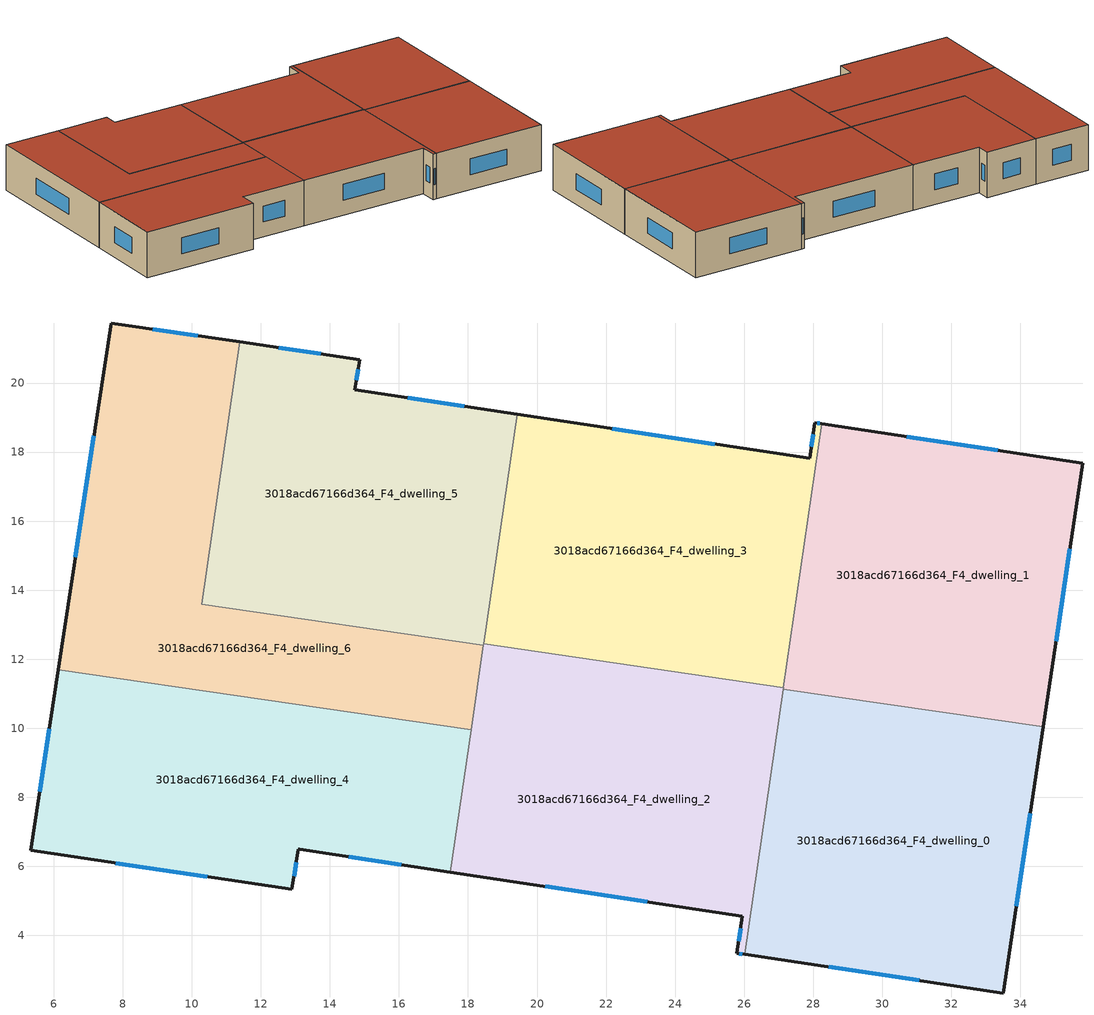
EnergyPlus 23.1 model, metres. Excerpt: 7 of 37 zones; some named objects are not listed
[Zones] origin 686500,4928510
3018acd67166d364_F4_dwelling_0
 floor to 3018acd67166d364_F3_dwelling_0 (EU_floor_Construction): 34.66,10.04 33.5,2.33 26.02,3.45 27.14,11.14 z12
 wall outside (EU_wall_Construction): 26.02,3.45 33.5,2.33 34.66,10.04 z12:15
 wall to 3018acd67166d364_F4_dwelling_1 (EU_wall_Construction): 34.66,10.04 27.14,11.14 z12:15
 wall to 3018acd67166d364_F4_dwelling_2 (EU_wall_Construction): 27.14,11.14 26.02,3.45 z12:15
 window (EU_Window_Construction): 33.88,4.84 34.28,7.53 / 28.45,3.08 31.07,2.69 z12.98:14.02
 roof outside (EU_roof_Construction): 33.5,2.33 34.66,10.04 27.14,11.14 26.02,3.45 z15
3018acd67166d364_F4_dwelling_1
 floor to 3018acd67166d364_F3_dwelling_1 (EU_floor_Construction): 35.81,17.68 34.66,10.04 27.14,11.14 28.26,18.82 z12
 wall outside (EU_wall_Construction): 34.66,10.04 35.81,17.68 28.26,18.82 z12:15
 wall to 3018acd67166d364_F4_dwelling_3 (EU_wall_Construction): 28.26,18.82 27.14,11.18 z12:15
 wall to 3018acd67166d364_F4_dwelling_2 (EU_wall_Construction): 27.14,11.18 27.14,11.14 z12:15
 window (EU_Window_Construction): 35.04,12.52 35.44,15.2 / 33.35,18.05 30.71,18.45 z12.98:14.02
 roof outside (EU_roof_Construction): 34.66,10.04 35.81,17.68 28.26,18.82 27.14,11.14 z15
3018acd67166d364_F4_dwelling_2
 floor to 3018acd67166d364_F3_dwelling_2 (EU_floor_Construction): 27.14,11.18 26.02,3.45 25.79,3.48 25.95,4.56 17.49,5.83 18.45,12.44 z12
 wall outside (EU_wall_Construction): 17.49,5.83 25.95,4.56 25.79,3.48 26.02,3.45 z12:15
 wall to 3018acd67166d364_F4_dwelling_3 (EU_wall_Construction): 27.14,11.18 18.45,12.44 z12:15
 wall to 3018acd67166d364_F4_dwelling_4 (EU_wall_Construction): 18.09,9.95 17.49,5.83 z12:15
 wall to 3018acd67166d364_F4_dwelling_6 (EU_wall_Construction): 18.45,12.4 18.09,9.95 z12:15
 wall to 3018acd67166d364_F4_dwelling_5 (EU_wall_Construction): 18.45,12.44 18.45,12.4 z12:15
 window (EU_Window_Construction): 25.86,3.47 25.94,3.46 / 25.9,4.21 25.84,3.83 / 20.24,5.42 23.2,4.97 z12.98:14.02
 roof outside (EU_roof_Construction): 26.02,3.45 27.14,11.18 18.45,12.44 17.49,5.83 25.95,4.56 25.79,3.48 z15
3018acd67166d364_F4_dwelling_3
 floor to 3018acd67166d364_F3_dwelling_3 (EU_floor_Construction): 28.26,18.82 27.14,11.18 18.45,12.44 19.42,19.09 27.9,17.82 28.05,18.85 z12
 wall outside (EU_wall_Construction): 28.26,18.82 28.05,18.85 27.9,17.82 19.42,19.09 z12:15
 wall to 3018acd67166d364_F4_dwelling_5 (EU_wall_Construction): 19.42,19.09 18.45,12.44 z12:15
 window (EU_Window_Construction): 28,18.52 27.95,18.15 / 28.19,18.83 28.12,18.84 / 25.14,18.23 22.18,18.68 z12.98:14.02
 roof outside (EU_roof_Construction): 27.14,11.18 28.26,18.82 28.05,18.85 27.9,17.82 19.42,19.09 18.45,12.44 z15
3018acd67166d364_F4_dwelling_4
 floor to 3018acd67166d364_F3_dwelling_4 (EU_floor_Construction): 18.09,9.95 17.49,5.83 13.13,6.49 13.08,6.5 12.9,5.33 5.33,6.46 6.13,11.69 z12
 wall outside (EU_wall_Construction): 6.13,11.69 5.33,6.46 12.9,5.33 13.08,6.5 13.13,6.49 17.49,5.83 z12:15
 wall to 3018acd67166d364_F4_dwelling_6 (EU_wall_Construction): 18.09,9.95 6.13,11.69 z12:15
 window (EU_Window_Construction): 12.96,5.71 13.02,6.12 / 7.79,6.09 10.44,5.7 / 5.87,9.99 5.59,8.16 / 14.55,6.28 16.07,6.05 z12.98:14.02
 roof outside (EU_roof_Construction): 17.49,5.83 18.09,9.95 6.13,11.69 5.33,6.46 12.9,5.33 13.08,6.5 13.13,6.49 z15
3018acd67166d364_F4_dwelling_5
 floor to 3018acd67166d364_F3_dwelling_5 (EU_floor_Construction): 19.42,19.09 18.45,12.4 10.28,13.59 11.39,21.19 14.86,20.68 14.72,19.8 z12
 wall outside (EU_wall_Construction): 19.42,19.09 14.72,19.8 14.86,20.68 11.39,21.19 z12:15
 wall to 3018acd67166d364_F4_dwelling_6 (EU_wall_Construction): 11.39,21.19 10.28,13.59 18.45,12.4 z12:15
 window (EU_Window_Construction): 14.77,20.09 14.82,20.39 / 17.89,19.32 16.25,19.57 / 13.73,20.85 12.52,21.02 z12.98:14.02
 roof outside (EU_roof_Construction): 18.45,12.4 19.42,19.09 14.72,19.8 14.86,20.68 11.39,21.19 10.28,13.59 z15
3018acd67166d364_F4_dwelling_6
 floor to 3018acd67166d364_F3_dwelling_6 (EU_floor_Construction): 11.39,21.19 10.28,13.59 18.45,12.4 18.09,9.95 6.13,11.69 7.66,21.74 z12
 wall outside (EU_wall_Construction): 11.39,21.19 7.66,21.74 6.13,11.69 z12:15
 window (EU_Window_Construction): 7.16,18.47 6.63,14.96 / 10.18,21.37 8.87,21.56 z12.98:14.02
 roof outside (EU_roof_Construction): 18.09,9.95 18.45,12.4 10.28,13.59 11.39,21.19 7.66,21.74 6.13,11.69 z15
[Building]
EU S2 Campaign: North Axis=0; Terrain=City; Solar Distribution=FullExterior
[Site:Location]
Bologna: Latitude=44.5; Longitude=11.25; Time Zone=1; Elevation=37
[SizingPeriod:WeatherFileDays]
AnnualSizingPeriod: Begin Month=1; Begin Day of Month=1; End Month=12; End Day of Month=31; Day of Week for Start Day=Monday; Use Weather File Daylight Saving Period=No; Use Weather File Rain and Snow Indicators=No
[MATERIAL]
EU_InternalMass_Material: Roughness=MediumRough; Thickness=0.1; Conductivity=1; Density=1800; Specific Heat=900; Thermal Absorptance=0.9; Solar Absorptance=0.7; Visible Absorptance=0.7
[MATERIAL:NOMASS] Roughness=MediumRough; Thermal Absorptance=0.9; Solar Absorptance=0.7; Visible Absorptance=0.7
Name | Thermal Resistance
EU_wall_NoMass | 0.905828
EU_roof_NoMass | 0.37593
EU_floor_NoMass | 0.67114
[WINDOWMATERIAL:SIMPLEGLAZINGSYSTEM]
EU_Window_SimpleGlazing: UFactor=4.52486; Solar Heat Gain Coefficient=0.85; Visible Transmittance=0.85
[CONSTRUCTION]
EU_wall_Construction: EU_wall_NoMass
EU_roof_Construction: EU_roof_NoMass
EU_floor_Construction: EU_floor_NoMass
EU_Window_Construction: EU_Window_SimpleGlazing
EU_InternalMass_Construction: EU_InternalMass_Material
[ZONE] Type=1; Multiplier=1; Ceiling Height=autocalculate; Floor Area=autocalculate; Part of Total Floor Area=Yes
Name | Volume
3018acd67166d364_F4_dwelling_0 | 177.176
3018acd67166d364_F4_dwelling_1; 3018acd67166d364_F4_dwelling_3 | 177.167
3018acd67166d364_F4_dwelling_2 | 177.175
3018acd67166d364_F4_dwelling_4 | 177.174
3018acd67166d364_F4_dwelling_5 | 177.171
3018acd67166d364_F4_dwelling_6 | 177.169
[INTERNALMASS] Construction=EU_InternalMass_Construction
Name | Zone or ZoneList | Surface Area
3018acd67166d364_F4_dwelling_0_EU_InternalMass | 3018acd67166d364_F4_dwelling_0 | 59.058
3018acd67166d364_F4_dwelling_1_EU_InternalMass | 3018acd67166d364_F4_dwelling_1 | 59.0584
3018acd67166d364_F4_dwelling_2_EU_InternalMass | 3018acd67166d364_F4_dwelling_2 | 59.0597
3018acd67166d364_F4_dwelling_3_EU_InternalMass | 3018acd67166d364_F4_dwelling_3 | 59.0551
3018acd67166d364_F4_dwelling_4_EU_InternalMass | 3018acd67166d364_F4_dwelling_4 | 59.0593
3018acd67166d364_F4_dwelling_5_EU_InternalMass | 3018acd67166d364_F4_dwelling_5 | 59.0581
3018acd67166d364_F4_dwelling_6_EU_InternalMass | 3018acd67166d364_F4_dwelling_6 | 59.0561
[OTHEREQUIPMENT] Fuel Type=Electricity; Design Level Calculation Method=Watts/Area; Power per Zone Floor Area=1; Fraction Latent=0; Fraction Radiant=0; Fraction Lost=0; Carbon Dioxide Generation Rate=0; EndUse Subcategory=EU_Step8_InternalGains
Name | Zone or ZoneList or Space or SpaceList | Schedule
EU_Step8_InternalGain_3018acd67166d364_F4_dwelling_0_f000 | 3018acd67166d364_F4_dwelling_0 | EU_Step8_GainSchedule_3018acd67166d364_F4_dwelling_0_f000
EU_Step8_InternalGain_3018acd67166d364_F4_dwelling_1_f000 | 3018acd67166d364_F4_dwelling_1 | EU_Step8_GainSchedule_3018acd67166d364_F4_dwelling_1_f000
EU_Step8_InternalGain_3018acd67166d364_F4_dwelling_2_f000 | 3018acd67166d364_F4_dwelling_2 | EU_Step8_GainSchedule_3018acd67166d364_F4_dwelling_2_f000
EU_Step8_InternalGain_3018acd67166d364_F4_dwelling_3_f000 | 3018acd67166d364_F4_dwelling_3 | EU_Step8_GainSchedule_3018acd67166d364_F4_dwelling_3_f000
EU_Step8_InternalGain_3018acd67166d364_F4_dwelling_4_f000 | 3018acd67166d364_F4_dwelling_4 | EU_Step8_GainSchedule_3018acd67166d364_F4_dwelling_4_f000
EU_Step8_InternalGain_3018acd67166d364_F4_dwelling_5_f000 | 3018acd67166d364_F4_dwelling_5 | EU_Step8_GainSchedule_3018acd67166d364_F4_dwelling_5_f000
EU_Step8_InternalGain_3018acd67166d364_F4_dwelling_6_f000 | 3018acd67166d364_F4_dwelling_6 | EU_Step8_GainSchedule_3018acd67166d364_F4_dwelling_6_f000
[ZONEVENTILATION:DESIGNFLOWRATE] Schedule=EU_AlwaysOn; Design Flow Rate Calculation Method=AirChanges/Hour; Air Changes per Hour=0.73129; Ventilation Type=Natural; Fan Pressure Rise=0; Fan Total Efficiency=1; Constant Term Coefficient=1; Temperature Term Coefficient=0; Velocity Term Coefficient=0; Velocity Squared Term Coefficient=0; Minimum Indoor Temperature=-100; Maximum Indoor Temperature=100; Delta Temperature=-100; Minimum Outdoor Temperature=-100; Maximum Outdoor Temperature=100; Maximum Wind Speed=40
Name | Zone or ZoneList or Space or SpaceList
EU_ConstantAir_3018acd67166d364_F4_dwelling_0 | 3018acd67166d364_F4_dwelling_0
EU_ConstantAir_3018acd67166d364_F4_dwelling_1 | 3018acd67166d364_F4_dwelling_1
EU_ConstantAir_3018acd67166d364_F4_dwelling_2 | 3018acd67166d364_F4_dwelling_2
EU_ConstantAir_3018acd67166d364_F4_dwelling_3 | 3018acd67166d364_F4_dwelling_3
EU_ConstantAir_3018acd67166d364_F4_dwelling_4 | 3018acd67166d364_F4_dwelling_4
EU_ConstantAir_3018acd67166d364_F4_dwelling_5 | 3018acd67166d364_F4_dwelling_5
EU_ConstantAir_3018acd67166d364_F4_dwelling_6 | 3018acd67166d364_F4_dwelling_6
[HVACTEMPLATE:ZONE:IDEALLOADSAIRSYSTEM] System Availability Schedule=EU_AlwaysOn; Maximum Heating Supply Air Temperature=50; Minimum Cooling Supply Air Temperature=13; Maximum Heating Supply Air Humidity Ratio=0.0156; Minimum Cooling Supply Air Humidity Ratio=0.0077; Heating Limit=NoLimit; Cooling Limit=NoLimit; Heating Availability Schedule=EU_AlwaysOn; Cooling Availability Schedule=EU_CoolingOff; Dehumidification Control Type=ConstantSensibleHeatRatio; Cooling Sensible Heat Ratio=0.7; Dehumidification Setpoint=60; Humidification Control Type=None; Humidification Setpoint=30; Outdoor Air Method=None; Outdoor Air Flow Rate per Person=0.00944; Outdoor Air Flow Rate per Zone Floor Area=0; Outdoor Air Flow Rate per Zone=0; Demand Controlled Ventilation Type=None; Outdoor Air Economizer Type=NoEconomizer; Heat Recovery Type=None; Sensible Heat Recovery Effectiveness=0.7; Latent Heat Recovery Effectiveness=0.65
Name | Template Thermostat
3018acd67166d364_F4_dwelling_0 | EU_HeatOnly_3018acd67166d364_F4_dwelling_0
3018acd67166d364_F4_dwelling_1 | EU_HeatOnly_3018acd67166d364_F4_dwelling_1
3018acd67166d364_F4_dwelling_2 | EU_HeatOnly_3018acd67166d364_F4_dwelling_2
3018acd67166d364_F4_dwelling_3 | EU_HeatOnly_3018acd67166d364_F4_dwelling_3
3018acd67166d364_F4_dwelling_4 | EU_HeatOnly_3018acd67166d364_F4_dwelling_4
3018acd67166d364_F4_dwelling_5 | EU_HeatOnly_3018acd67166d364_F4_dwelling_5
3018acd67166d364_F4_dwelling_6 | EU_HeatOnly_3018acd67166d364_F4_dwelling_6
[SIZING:ZONE] Zone Cooling Design Supply Air Temperature Input Method=SupplyAirTemperature; Zone Cooling Design Supply Air Temperature=13; Zone Heating Design Supply Air Temperature Input Method=SupplyAirTemperature; Zone Heating Design Supply Air Temperature=50; Zone Cooling Design Supply Air Humidity Ratio=0.008; Zone Heating Design Supply Air Humidity Ratio=0.008; Cooling Design Air Flow Method=DesignDay; Cooling Design Air Flow Rate=0; Cooling Minimum Air Flow per Zone Floor Area=0.000762; Cooling Minimum Air Flow=0; Cooling Minimum Air Flow Fraction=0.2; Heating Design Air Flow Method=DesignDay; Heating Design Air Flow Rate=0; Heating Maximum Air Flow per Zone Floor Area=0.002032; Heating Maximum Air Flow=0.141576; Heating Maximum Air Flow Fraction=0.3; Account for Dedicated Outdoor Air System=No; Dedicated Outdoor Air System Control Strategy=NeutralSupplyAir; Dedicated Outdoor Air Low Setpoint Temperature for Design=autosize; Dedicated Outdoor Air High Setpoint Temperature for Design=autosize; Zone Load Sizing Method=Sensible Load Only No Latent Load; Zone Latent Cooling Design Supply Air Humidity Ratio Input Method=HumidityRatioDifference; Zone Cooling Design Supply Air Humidity Ratio Difference=0.005; Zone Latent Heating Design Supply Air Humidity Ratio Input Method=HumidityRatioDifference; Zone Humidification Design Supply Air Humidity Ratio Difference=0.005
3018acd67166d364_F4_dwelling_0; 3018acd67166d364_F4_dwelling_1; 3018acd67166d364_F4_dwelling_2; 3018acd67166d364_F4_dwelling_3; 3018acd67166d364_F4_dwelling_4; 3018acd67166d364_F4_dwelling_5; 3018acd67166d364_F4_dwelling_6
[SCHEDULE:CONSTANT]
Name | Hourly Value
EU_AlwaysOn | 1
EU_CoolingOff | 0
[SCHEDULE:FILE] Column Number=1; Rows to Skip at Top=0; Number of Hours of Data=8760; Column Separator=Comma; Interpolate to Timestep=No; Minutes per Item=60; Adjust Schedule for Daylight Savings=Yes
Name | File
EU_Step8_GainSchedule_3018acd67166d364_F4_dwelling_0_f000 | ../../schedules/3018acd67166d364/3018acd67166d364_F4_dwelling_0_f000_gain.csv
EU_Step8_GainSchedule_3018acd67166d364_F4_dwelling_1_f000 | ../../schedules/3018acd67166d364/3018acd67166d364_F4_dwelling_1_f000_gain.csv
EU_Step8_GainSchedule_3018acd67166d364_F4_dwelling_2_f000 | ../../schedules/3018acd67166d364/3018acd67166d364_F4_dwelling_2_f000_gain.csv
EU_Step8_GainSchedule_3018acd67166d364_F4_dwelling_3_f000 | ../../schedules/3018acd67166d364/3018acd67166d364_F4_dwelling_3_f000_gain.csv
EU_Step8_GainSchedule_3018acd67166d364_F4_dwelling_4_f000 | ../../schedules/3018acd67166d364/3018acd67166d364_F4_dwelling_4_f000_gain.csv
EU_Step8_GainSchedule_3018acd67166d364_F4_dwelling_5_f000 | ../../schedules/3018acd67166d364/3018acd67166d364_F4_dwelling_5_f000_gain.csv
EU_Step8_GainSchedule_3018acd67166d364_F4_dwelling_6_f000 | ../../schedules/3018acd67166d364/3018acd67166d364_F4_dwelling_6_f000_gain.csv
